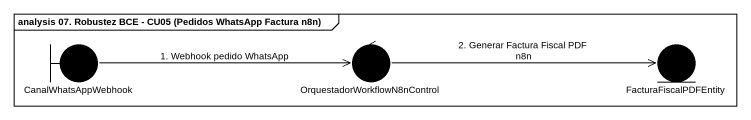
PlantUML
@startuml
mainframe analysis 07. Robustez BCE - CU05 (Pedidos WhatsApp Factura n8n)
boundary CanalWhatsAppWebhook #000000
control "OrquestadorWorkflowN8nControl" as OrquestadorWorkflowN8nContro #000000
entity FacturaFiscalPDFEntity #000000
CanalWhatsAppWebhook -right-> OrquestadorWorkflowN8nContro : 1. Webhook pedido WhatsApp
OrquestadorWorkflowN8nContro -right-> FacturaFiscalPDFEntity : 2. Generar Factura Fiscal PDF n8n
@enduml
